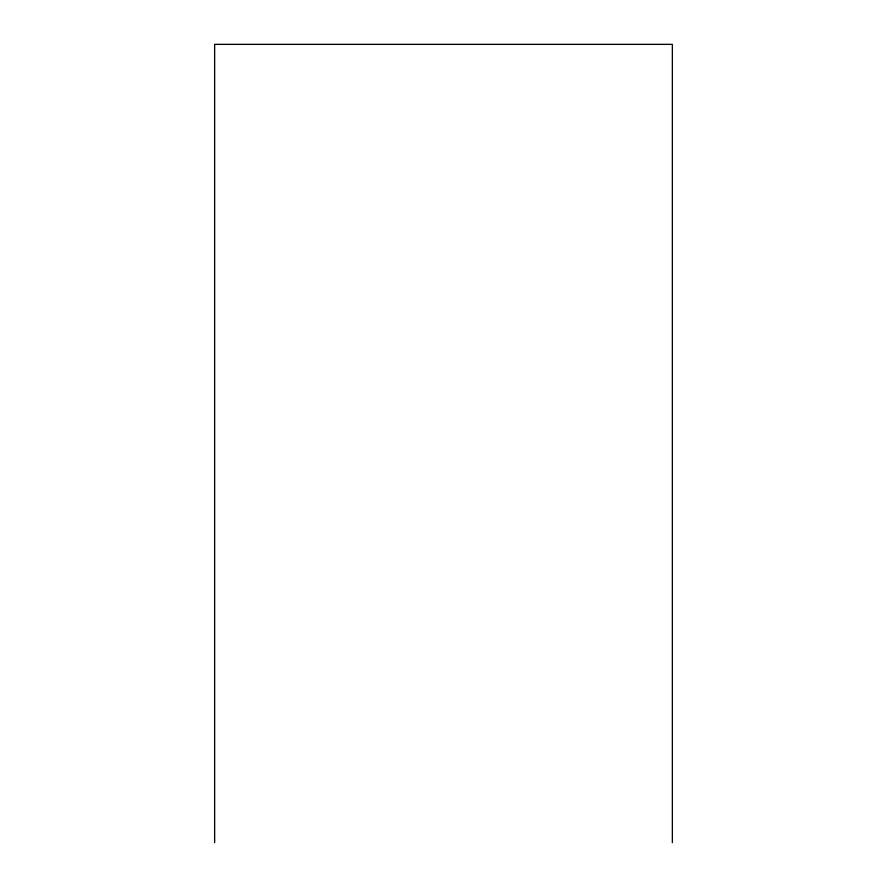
<?xml version="1.0" encoding="UTF-8"?>
<svg xmlns="http://www.w3.org/2000/svg" width="887" height="887" viewBox="0 0 887 887"><rect width="100%" height="100%" fill="white"/><g stroke="black" fill="none" stroke-linecap="round" stroke-linejoin="round"><path stroke-width="1.33" d="M672.357 842.65L672.357 44.35L214.643 44.35L214.643 842.65"/></g></svg>
